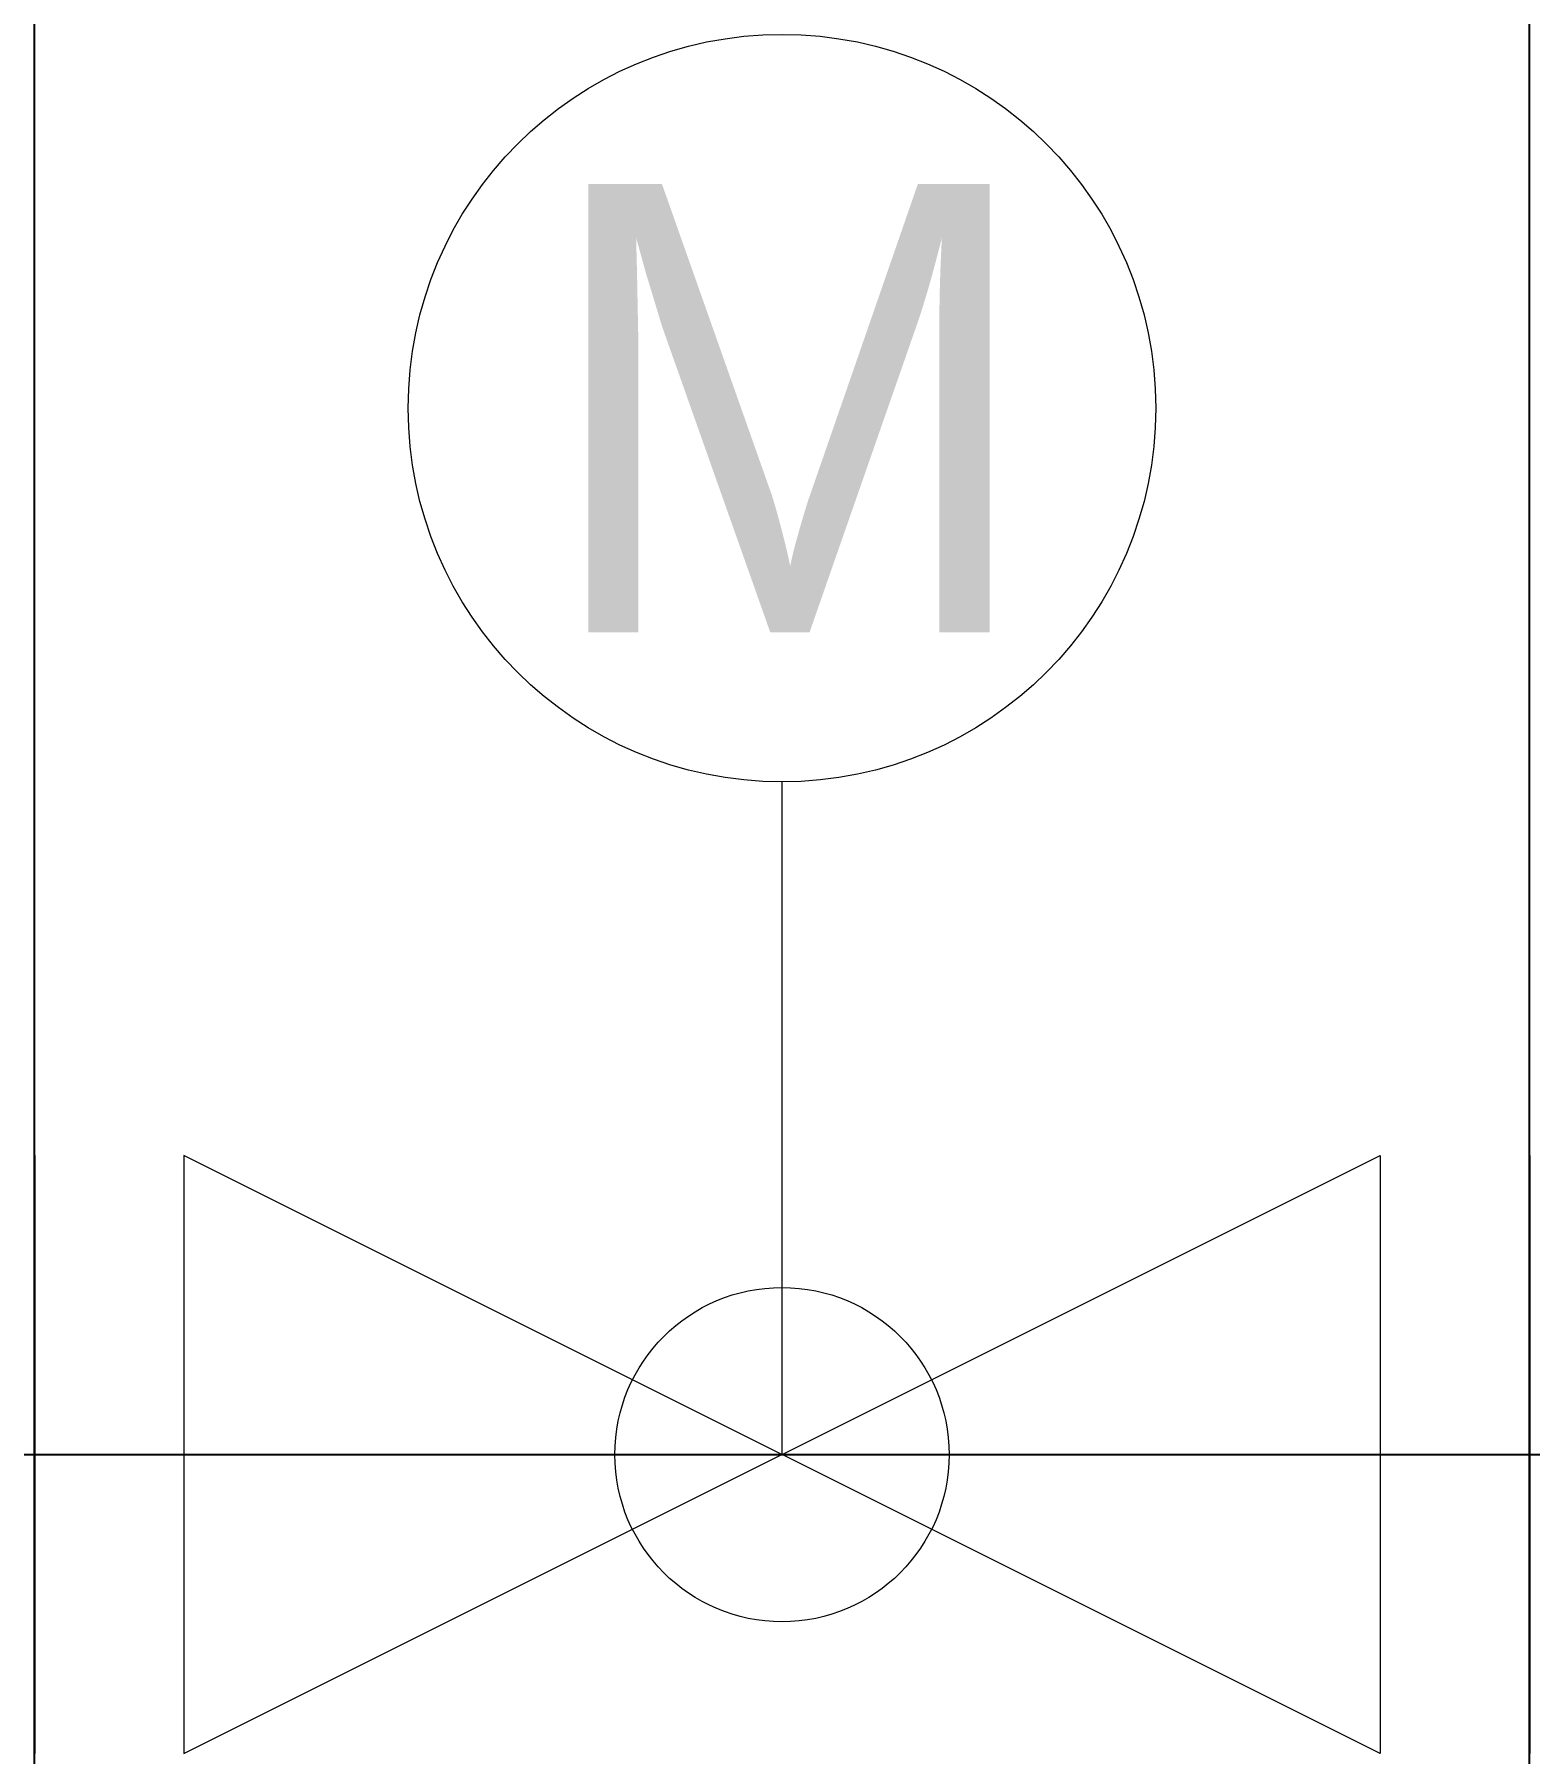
# Model space of a CAD drawing. Header units: metres. Extents: x -0.005 to 0.005, y -0.002 to 0.0095.
import ezdxf

# ---------------------------------------------------------------- set-up
doc = ezdxf.new("R2010")
doc.units = ezdxf.units.M
doc.header["$PDMODE"] = 2
doc.layers.add('Level 7', color=7, linetype='Continuous')
doc.styles.add('Styledgn000', font='dgn000.shx')

# ---------------------------------------------------------------- blocks, each defined once
blk = doc.blocks.new('001018')
at = {"layer": 'Level 7', "color": 2, "linetype": 'Continuous', "lineweight": 30}
for p, q in [((-0.005, 0.002), (-0.005, -0.002)), ((0.005, 0.002), (0.005, -0.002))]:
    blk.add_line(p, q, dxfattribs=at)
at = {"layer": 'Level 7', "color": 2, "linetype": 'Continuous', "lineweight": 13, "flags": 128}
blk.add_lwpolyline([(-0.004, 0.002), (-0.004, -0.002), (0.004, 0.002), (0.004, -0.002), (-0.004, 0.002)], dxfattribs=at)
at = {"layer": 'Level 7', "color": 2, "linetype": 'Continuous', "lineweight": 13}
blk.add_circle((0, 0), 0.001118, dxfattribs=at)
blk = doc.blocks.new('0010586')
at = {"layer": 'Level 7', "color": 2, "linetype": 'Continuous', "lineweight": 13}
blk.add_line((0, 0), (0, 0.0045), dxfattribs=at)
blk.add_circle((0, 0.007), 0.0025, dxfattribs=at)
at = {"layer": 'Level 7', "color": 9, "linetype": 'Continuous', "lineweight": 13, "true_color": 0xc8c8c8, "insert": (0.000047, 0.007), "char_height": 0.003, "attachment_point": 5, "line_spacing_factor": 0.8, "style": 'Styledgn000'}
blk.add_mtext('M', dxfattribs=at)

msp = doc.modelspace()

# ---------------------------------------------------------------- linework, layer by layer
for p in [(-0.005, 0), (0.005, 0)]:
    msp.add_point(p)

# ---------------------------------------------------------------- block references
at = {"color": 9, "linetype": 'Continuous', "lineweight": 0, "true_color": 0xc8c8c8}
msp.add_blockref('0010586', (0, 0), dxfattribs=at)
msp.add_blockref('001018', (0, 0))

doc.saveas('drawing.dxf')
